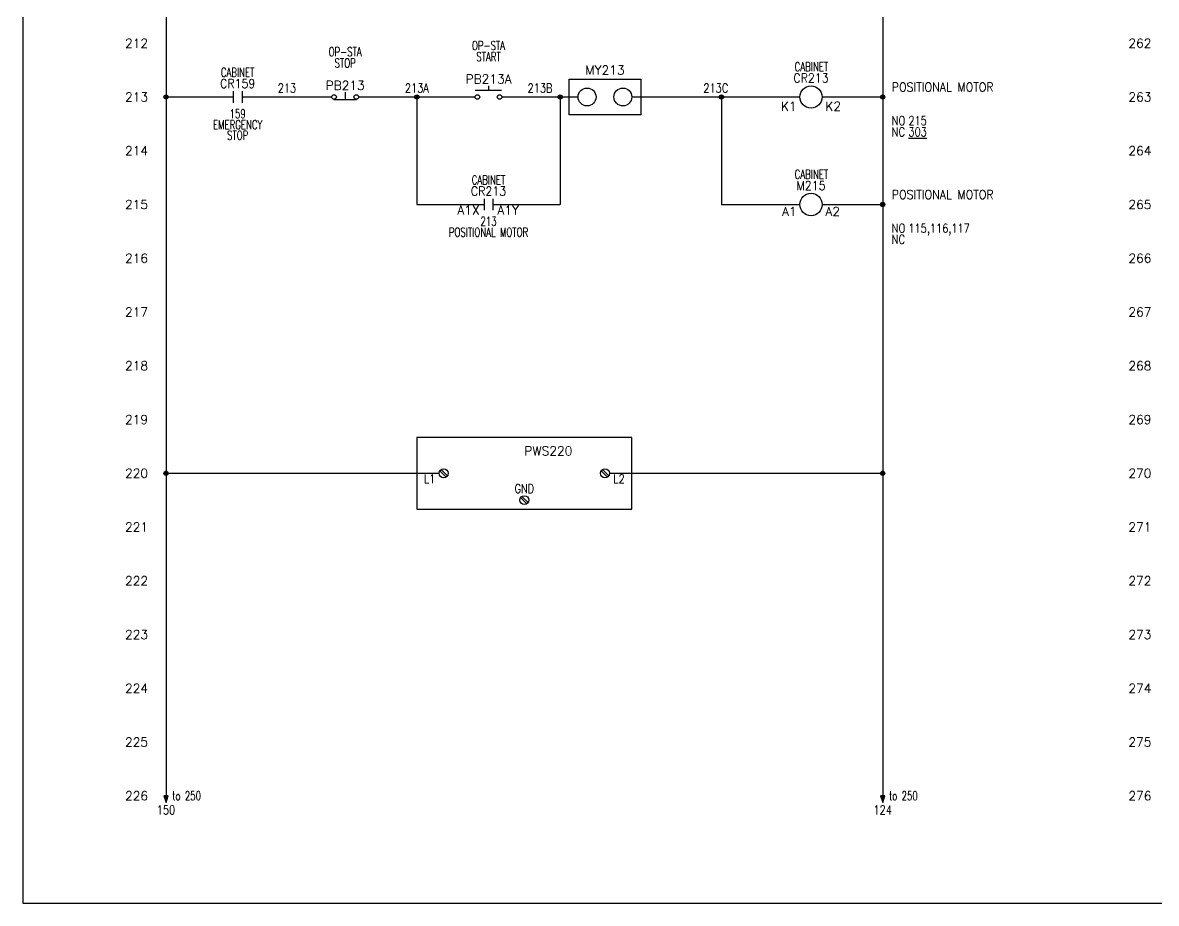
# Model space of a CAD drawing. Header units: inches. Extents: x 0 to 33.7, y 0 to 22.4.
# Drawn here: x 0 to 15.82, y 0 to 12.29 of the extents above; entities that cross this region are included whole.
import ezdxf
from ezdxf.enums import TextEntityAlignment as Align

# ---------------------------------------------------------------- set-up
doc = ezdxf.new("R2010")
doc.units = ezdxf.units.IN
doc.header["$MEASUREMENT"] = 0
for name, color, linetype in [('BLK_14AWG', 252, 'Continuous'), ('DESC', 1, 'Continuous'), ('DESCCHILD', 20, 'Continuous'), ('LOC', 8, 'Continuous'), ('MISC', 5, 'Continuous'), ('RED_18AWG', 1, 'Continuous'), ('SYMS', 7, 'Continuous'), ('TAGS', 5, 'Continuous'), ('TERMS', 6, 'Continuous'), ('TITLE', 7, 'Continuous'), ('WHT_16AWG', 7, 'Continuous'), ('WIRENO', 3, 'Continuous'), ('WIREREF', 52, 'Continuous'), ('WIRES', 7, 'Continuous'), ('XREF', 7, 'Continuous'), ('XREFCHILD', 134, 'Continuous')]:
    doc.layers.add(name, color=color, linetype=linetype)
doc.styles.add('ITALIC', font='ITALIC')
doc.styles.add('SIMPLEX', font='SIMPLEX')
doc.styles.add('WD', font='romans.shx')

# ---------------------------------------------------------------- blocks, each defined once
blk = doc.blocks.new('ACE Ascent D')
for p, q in [((0, 22.427), (0, 0)), ((0, 0), (33.469, 0))]:
    blk.add_line(p, q)
at = {"layer": 'TITLE', "style": 'SIMPLEX'}
blk.add_attdef('CAD#', (33.701, 1.677), '', height=0.0938, rotation=90, dxfattribs=at)
at = {"layer": 'TITLE', "style": 'ITALIC'}
for tag, height, p in [('TITLE#1', 0.125, (30.281, 1.755)), ('TITLE#2', 0.125, (30.281, 1.552)), ('TITLE#3', 0.125, (30.281, 1.35)), ('TITLE#4', 0.125, (30.281, 1.147)), ('DWG#', 0.2, (31.121, 0.66)), ('SH#', 0.2, (31.541, 0.187)), ('SHTS', 0.2, (32.92, 0.187))]:
    blk.add_attdef(tag, text='', height=height, dxfattribs=at).set_placement(p, align=Align.MIDDLE_CENTER)
at = {"layer": 'TITLE'}
for tag, p, style in [('ENGINEER', (24.406, 0.664), 'ITALIC'), ('CHKDBY', (26.023, 0.664), 'ITALIC'), ('JOB#', (24.632, 0.092), 'ITALIC'), ('DRAWNBY', (26.093, 0.092), 'ITALIC'), ('SCALE', (27.742, 0.139), 'SIMPLEX'), ('DATE', (29.152, 0.139), 'SIMPLEX')]:
    blk.add_attdef(tag, p, '', height=0.0975, dxfattribs=dict(at, style=style))
at = {"layer": 'TITLE', "flags": 9}
blk.add_attdef('WD_TB', (27.182, -0.207), '', height=0.125, dxfattribs=at)
blk = doc.blocks.new('WDDOT')
for radius in [0.03, 0.0187, 0.00929]:
    blk.add_circle((0, 0), radius)
blk = doc.blocks.new('HCR21')
at = {"linetype": 'Continuous'}
for p, q in [((-0.062, 0.08), (-0.062, -0.08)), ((0.062, 0.08), (0.062, -0.08))]:
    blk.add_line(p, q, dxfattribs=at)
at = {"style": 'WD'}
for tag, width, p in [('INST', 0.7, (0, 0.451)), ('LOC', 0.7, (0, 0.281)), ('TAG2', 0.9, (0, 0.125)), ('XREF', 0.7, (0, -0.297)), ('DESC1', 0.7, (0, -0.449)), ('DESC2', 0.7, (0, -0.597)), ('DESC3', 0.7, (0, -0.744))]:
    blk.add_attdef(tag, text='', height=0.125, dxfattribs=dict(at, width=width)).set_placement(p, align=Align.CENTER)
for tag, p, height, flags in [('X4TERM01', (-0.062, 0), 0.0125, 1), ('X1TERM02', (0.062, 0), 0.0125, 1), ('FAMILY', (0.097, 0.053), 0.01, 9), ('CONTACT', (0.097, 0.036), 0.01, 1)]:
    blk.add_attdef(tag, p, '', height=height, dxfattribs=dict(at, flags=flags))
for tag, p in [('X2LINK', (0, 0.125)), ('X8LINK', (0, -0.125))]:
    blk.add_attdef(tag, p, '', height=0.01, dxfattribs=at)
at = {"linetype": 'Continuous', "style": 'WD', "flags": 8}
blk.add_attdef('TERM01', text='', height=0.125, dxfattribs=at).set_placement((-0.125, -0.016), align=Align.TOP_RIGHT)
blk.add_attdef('TERM02', text='', height=0.125, dxfattribs=at).set_placement((0.125, -0.016), align=Align.TOP_LEFT)
blk = doc.blocks.new('HPB12')
for p, q in [((0, 0.065), (0, -0.033)), ((-0.156, -0.033), (0.156, -0.033))]:
    blk.add_line(p, q)
for centre in [(-0.155, 0), (0.155, 0)]:
    blk.add_circle(centre, 0.0322)
at = {"style": 'WD', "width": 0.7}
for tag, p in [('INST', (0, 0.738)), ('LOC', (0, 0.568)), ('DESC1', (0, 0.412)), ('DESC2', (0, 0.255)), ('XREF', (0, -0.232))]:
    blk.add_attdef(tag, text='', height=0.125, dxfattribs=at).set_placement(p, align=Align.CENTER)
at = {"style": 'WD'}
blk.add_attdef('TAG1', text='', height=0.125, dxfattribs=at).set_placement((0, 0.099), align=Align.CENTER)
for tag, p, height, flags in [('X4TERM01', (-0.188, 0), 0.0125, 1), ('FAMILY', (0.054, 0.058), 0.01, 9), ('CONTACT', (0.054, 0.042), 0.01, 9), ('X1TERM02', (0.188, 0), 0.0125, 1)]:
    blk.add_attdef(tag, p, '', height=height, dxfattribs=dict(at, flags=flags))
for tag, p in [('X2LINK', (0, 0.125)), ('X8LINK', (0, -0.094))]:
    blk.add_attdef(tag, p, '', height=0.01, dxfattribs=at)
at = {"linetype": 'Continuous', "style": 'WD', "flags": 9}
for tag, p in [('MFG', (0.076, -0.006)), ('CAT', (0.076, 0.017)), ('ASSYCODE', (0.076, -0.022))]:
    blk.add_attdef(tag, text='', height=0.01, dxfattribs=at).set_placement(p, align=Align.CENTER)
at = {"linetype": 'Continuous', "style": 'WD', "flags": 8}
blk.add_attdef('TERM01', text='', height=0.125, dxfattribs=at).set_placement((-0.25, -0.031), align=Align.TOP_RIGHT)
blk.add_attdef('TERM02', text='', height=0.125, dxfattribs=at).set_placement((0.25, -0.031), align=Align.TOP_LEFT)
blk = doc.blocks.new('HPB11')
for p, q in [((-0.185, 0.094), (0.18, 0.094)), ((0, 0.156), (0, 0.094))]:
    blk.add_line(p, q)
for centre in [(-0.155, 0), (0.155, 0)]:
    blk.add_circle(centre, 0.0322)
at = {"style": 'WD', "width": 0.7}
for tag, p in [('INST', (0, 0.826)), ('LOC', (0, 0.656)), ('DESC1', (0, 0.5)), ('DESC2', (0, 0.344)), ('XREF', (0, -0.219))]:
    blk.add_attdef(tag, text='', height=0.125, dxfattribs=at).set_placement(p, align=Align.CENTER)
at = {"style": 'WD'}
blk.add_attdef('TAG1', text='', height=0.125, dxfattribs=at).set_placement((0, 0.188), align=Align.CENTER)
for tag, p in [('X2LINK', (0, 0.219)), ('X8LINK', (0, 0))]:
    blk.add_attdef(tag, p, '', height=0.01, dxfattribs=at)
for tag, p, height, flags in [('FAMILY', (0.205, 0.152), 0.01, 9), ('X4TERM01', (-0.188, 0), 0.0125, 1), ('X1TERM02', (0.188, 0), 0.0125, 1), ('CONTACT', (0.205, 0.136), 0.01, 1)]:
    blk.add_attdef(tag, p, '', height=height, dxfattribs=dict(at, flags=flags))
at = {"linetype": 'Continuous', "style": 'WD', "flags": 9}
for tag, p in [('ASSYCODE', (0.23, 0.071)), ('MFG', (0.228, 0.089)), ('CAT', (0.23, 0.108))]:
    blk.add_attdef(tag, text='', height=0.01, dxfattribs=at).set_placement(p, align=Align.CENTER)
at = {"linetype": 'Continuous', "style": 'WD', "flags": 8}
blk.add_attdef('TERM01', text='', height=0.125, dxfattribs=at).set_placement((-0.25, -0.031), align=Align.TOP_RIGHT)
blk.add_attdef('TERM02', text='', height=0.125, dxfattribs=at).set_placement((0.25, -0.031), align=Align.TOP_LEFT)
blk = doc.blocks.new('HCR1')
blk.add_circle((0, 0), 0.156)
at = {"style": 'WD'}
for tag, width, p in [('INST', 0.7, (0.006, 0.528)), ('LOC', 0.7, (0.006, 0.359)), ('TAG1', 0.9, (0, 0.202))]:
    blk.add_attdef(tag, text='', height=0.125, dxfattribs=dict(at, width=width)).set_placement(p, align=Align.CENTER)
at = {"style": 'WD', "flags": 9}
blk.add_attdef('FAMILY', text='', height=0.01, dxfattribs=at).set_placement((-0.005, 0.17), align=Align.CENTER)
at = {"linetype": 'Continuous', "style": 'WD', "flags": 1}
for tag, p in [('CAT', (0, 0.159)), ('MFG', (0, 0.14))]:
    blk.add_attdef(tag, text='', height=0.01, dxfattribs=at).set_placement(p, align=Align.MIDDLE)
at = {"style": 'WD'}
for tag, p, width in [('DESC1', (1.126, 0.076), 0.9), ('DESC2', (1.126, -0.081), 0.9), ('DESC3', (1.126, -0.237), 0.9), ('XREFNO', (1.359, -0.393), 0.8), ('XREFNC', (1.359, -0.549), 0.8)]:
    blk.add_attdef(tag, p, '', height=0.125, dxfattribs=dict(at, width=width))
at = {"style": 'WD', "flags": 1}
for tag, p in [('X4TERM01', (-0.156, 0)), ('X1TERM02', (0.156, 0))]:
    blk.add_attdef(tag, p, '', height=0.0125, dxfattribs=at)
at = {"linetype": 'Continuous', "style": 'WD', "flags": 9}
blk.add_attdef('ASSYCODE', text='', height=0.01, dxfattribs=at).set_placement((0, 0.125), align=Align.CENTER)
at = {"linetype": 'Continuous', "style": 'WD'}
blk.add_attdef('TERM01', text='', height=0.125, dxfattribs=at).set_placement((-0.2, -0.066), align=Align.TOP_RIGHT)
blk.add_attdef('TERM02', text='', height=0.125, dxfattribs=at).set_placement((0.2, -0.066), align=Align.TOP_LEFT)
at = {"style": 'WD', "width": 0.8, "flags": 8}
for tag, p in [('NO', (1.126, -0.393)), ('NC', (1.126, -0.549))]:
    blk.add_attdef(tag, p, '', height=0.125, dxfattribs=at)
blk = doc.blocks.new('HA1S4')
for points in [[(0, 0), (-0.031, 0), (0, -0.094), (0.031, 0), (0, 0)], [(0.016, -0.011), (-0.016, -0.011), (0, -0.058), (0.016, -0.011)]]:
    blk.add_lwpolyline(points)
at = {"style": 'WD', "width": 0.7}
for tag, p in [('DESC1', (0.088, 0.113)), ('XREF', (0.088, -0.062))]:
    blk.add_attdef(tag, p, '', height=0.125, dxfattribs=at)
at = {"style": 'WD', "flags": 1}
for tag, p in [('X2TERM01', (0, 0)), ('SIGCODE', (0.035, -0.083))]:
    blk.add_attdef(tag, p, '', height=0.01, dxfattribs=at)
at = {"style": 'WD', "width": 0.8, "flags": 8}
blk.add_attdef('WIRENO', text='', height=0.125, dxfattribs=at).set_placement((0, -0.259), align=Align.CENTER)
blk = doc.blocks.new('WD_WNH')
at = {"linetype": 'Continuous', "style": 'WD', "width": 0.8}
blk.add_attdef('WIRENO', text='', height=0.125, dxfattribs=at).set_placement((0, 0.062), align=Align.CENTER)
at = {"style": 'WD', "flags": 1}
for tag, p in [('W01USER', (0, 0.078)), ('W02USER', (0, 0.07)), ('W03USER', (0, 0.062)), ('W04USER', (0, 0.055)), ('W05USER', (0, 0.047)), ('W06USER', (0, 0.039)), ('W07USER', (0, 0.031)), ('W08USER', (0, 0.023)), ('W09USER', (0, 0.016)), ('W10USER', (0, 0.008))]:
    blk.add_attdef(tag, text='', height=0.005, dxfattribs=at).set_placement(p, align=Align.CENTER)
blk = doc.blocks.new('HMS1')
blk.add_circle((0, 0), 0.156)
at = {"style": 'WD'}
for tag, width, p in [('INST', 0.7, (0.006, 0.528)), ('LOC', 0.7, (0.006, 0.359)), ('TAG1', 0.9, (0, 0.202))]:
    blk.add_attdef(tag, text='', height=0.125, dxfattribs=dict(at, width=width)).set_placement(p, align=Align.CENTER)
at = {"style": 'WD', "flags": 9}
blk.add_attdef('FAMILY', text='', height=0.01, dxfattribs=at).set_placement((-0.005, 0.17), align=Align.CENTER)
at = {"linetype": 'Continuous', "style": 'WD', "flags": 1}
for tag, p in [('CAT', (0, 0.159)), ('MFG', (0, 0.14))]:
    blk.add_attdef(tag, text='', height=0.01, dxfattribs=at).set_placement(p, align=Align.MIDDLE)
at = {"style": 'WD'}
for tag, p, width in [('DESC1', (1.126, 0.076), 0.9), ('DESC2', (1.126, -0.081), 0.9), ('DESC3', (1.126, -0.237), 0.9), ('XREFNO', (1.359, -0.393), 0.8), ('XREFNC', (1.359, -0.549), 0.8)]:
    blk.add_attdef(tag, p, '', height=0.125, dxfattribs=dict(at, width=width))
at = {"style": 'WD', "flags": 1}
for tag, p in [('X4TERM01', (-0.156, 0)), ('X1TERM02', (0.156, 0))]:
    blk.add_attdef(tag, p, '', height=0.0125, dxfattribs=at)
at = {"linetype": 'Continuous', "style": 'WD', "flags": 9}
blk.add_attdef('ASSYCODE', text='', height=0.01, dxfattribs=at).set_placement((0, 0.113), align=Align.CENTER)
at = {"linetype": 'Continuous', "style": 'WD'}
blk.add_attdef('TERM01', text='', height=0.125, dxfattribs=at).set_placement((-0.2, -0.035), align=Align.TOP_RIGHT)
blk.add_attdef('TERM02', text='', height=0.125, dxfattribs=at).set_placement((0.2, -0.035), align=Align.TOP_LEFT)
at = {"style": 'WD', "width": 0.8, "flags": 8}
for tag, p in [('NO', (1.126, -0.393)), ('NC', (1.126, -0.549))]:
    blk.add_attdef(tag, p, '', height=0.125, dxfattribs=at)
blk = doc.blocks.new('HPW1_POWERSUPPLY')
for p, q in [((1.5, 0.5), (-1.5, 0.5)), ((-1.5, 0.5), (-1.5, -0.5)), ((1.5, -0.5), (1.5, 0.5)), ((-1.177, 0.035), (-1.09, -0.052)), ((-1.16, 0.052), (-1.073, -0.035)), ((1.073, 0.035), (1.16, -0.052)), ((1.09, 0.052), (1.177, -0.035)), ((-0.052, -0.34), (0.035, -0.427)), ((-0.035, -0.323), (0.052, -0.41)), ((-1.5, -0.5), (1.5, -0.5))]:
    blk.add_line(p, q)
for centre in [(-1.125, 0), (1.125, 0), (0, -0.375)]:
    blk.add_circle(centre, 0.0625)
at = {"style": 'WD', "width": 0.7}
blk.add_attdef('LOC', text='', height=0.125, dxfattribs=at).set_placement((0, 0.625), align=Align.CENTER)
for tag, p in [('DESC1', (1.674, 0.381)), ('DESC2', (1.674, 0.191)), ('DESC3', (1.679, 0.007))]:
    blk.add_attdef(tag, p, '', height=0.125, dxfattribs=at)
at = {"style": 'WD'}
blk.add_attdef('TAG1', (0, 0.25), '', height=0.125, dxfattribs=at)
for tag, p, height, flags in [('X4TERM01', (-1.188, 0), 0.005, 1), ('FAMILY', (0.33, 0.027), 0.01, 9), ('X1TERM02', (1.187, 0), 0.005, 1), ('MFG', (0.353, -0.036), 0.01, 9), ('ASSYCODE', (0.355, -0.054), 0.01, 9), ('CAT', (0.355, -0.017), 0.01, 9), ('X8TERM03', (0, -0.438), 0.005, 1)]:
    blk.add_attdef(tag, p, '', height=height, dxfattribs=dict(at, flags=flags))
at = {"style": 'WD', "width": 0.8}
blk.add_attdef('TERM01', text='', height=0.125, dxfattribs=at).set_placement((-1.242, -0.015), align=Align.TOP_RIGHT)
blk.add_attdef('TERM03', text='', height=0.125, dxfattribs=at).set_placement((0, -0.313), align=Align.BOTTOM_CENTER)
blk.add_attdef('TERM02', text='', height=0.125, dxfattribs=at).set_placement((1.242, -0.015), align=Align.TOP_LEFT)
blk = doc.blocks.new('HMY1_DONE')
blk.add_lwpolyline([(-0.5, 0.25), (0.5, 0.25), (0.5, -0.25), (-0.5, -0.25)], close=True)
for centre in [(-0.25, 0), (0.25, 0)]:
    blk.add_circle(centre, 0.125)
at = {"style": 'WD', "width": 0.7}
for tag, p in [('INST', (0, 0.67)), ('DESC1', (0.75, 0.594)), ('LOC', (0, 0.5)), ('DESC2', (0.75, 0.438)), ('DESC3', (0.75, 0.29))]:
    blk.add_attdef(tag, text='', height=0.125, dxfattribs=at).set_placement(p, align=Align.CENTER)
at = {"style": 'WD'}
blk.add_attdef('TAG1', text='', height=0.125, dxfattribs=at).set_placement((0, 0.312), align=Align.CENTER)
for tag, p, height, flags in [('FAMILY', (0.017, 0.215), 0.01, 9), ('X4TERM01', (-0.375, 0), 0.005, 1), ('X1TERM02', (0.375, 0), 0.005, 1)]:
    blk.add_attdef(tag, p, '', height=height, dxfattribs=dict(at, flags=flags))
at = {"style": 'WD', "flags": 9}
for tag, p in [('MFG', (0.04, 0.151)), ('CAT', (0.042, 0.171)), ('ASSYCODE', (0.042, 0.134))]:
    blk.add_attdef(tag, text='', height=0.01, dxfattribs=at).set_placement(p, align=Align.CENTER)
at = {"style": 'WD', "width": 0.8}
blk.add_attdef('TERM01', text='', height=0.125, dxfattribs=at).set_placement((-0.117, -0.265), align=Align.TOP_RIGHT)
blk.add_attdef('TERM02', text='', height=0.125, dxfattribs=at).set_placement((0.18, -0.265), align=Align.TOP_LEFT)

msp = doc.modelspace()

# ---------------------------------------------------------------- linework, layer by layer
at = {"layer": 'BLK_14AWG'}
for p, q in [((2, 21.375), (2, 1.5)), ((2, 11.25), (2.938, 11.25))]:
    msp.add_line(p, q, dxfattribs=at)
at = {"layer": 'RED_18AWG'}
for p, q in [((3.062, 11.25), (4.312, 11.25)), ((4.688, 11.25), (6.312, 11.25)), ((5.5, 11.25), (5.5, 9.75)), ((6.688, 11.25), (7.75, 11.25)), ((7.5, 11.25), (7.5, 9.75)), ((8.5, 11.25), (10.844, 11.25)), ((9.75, 11.25), (9.75, 9.75)), ((5.5, 9.75), (6.438, 9.75)), ((6.562, 9.75), (7.5, 9.75)), ((9.75, 9.75), (10.844, 9.75))]:
    msp.add_line(p, q, dxfattribs=at)
at = {"layer": 'WHT_16AWG'}
for p, q in [((12, 21.375), (12, 1.5)), ((11.156, 11.25), (12, 11.25)), ((11.156, 9.75), (12, 9.75))]:
    msp.add_line(p, q, dxfattribs=at)
at = {"layer": 'WIRES'}
for p, q in [((2, 6), (5.812, 6)), ((8.187, 6), (12, 6))]:
    msp.add_line(p, q, dxfattribs=at)

# ---------------------------------------------------------------- block references
msp.add_blockref('ACE Ascent D', (0, 0))
at = {"layer": 'SYMS'}
ref = msp.add_blockref('HPB11', (6.5, 11.25), dxfattribs=at)
ref.add_attrib('LOC', 'OP-STA', dxfattribs={"layer": 'LOC', "height": 0.125, "style": 'WD', "width": 0.7}).set_placement((6.5, 11.906), align=Align.CENTER)
ref.add_attrib('DESC1', 'START', dxfattribs={"layer": 'DESC', "height": 0.125, "style": 'WD', "width": 0.7}).set_placement((6.5, 11.75), align=Align.CENTER)
ref.add_attrib('TAG1', 'PB213A', dxfattribs={"layer": 'TAGS', "height": 0.125, "style": 'WD'}).set_placement((6.5, 11.438), align=Align.CENTER)
ref = msp.add_blockref('HPB12', (4.5, 11.25), dxfattribs=at)
ref.add_attrib('LOC', 'OP-STA', dxfattribs={"layer": 'LOC', "height": 0.125, "style": 'WD', "width": 0.7}).set_placement((4.5, 11.818), align=Align.CENTER)
ref.add_attrib('DESC1', 'STOP', dxfattribs={"layer": 'DESC', "height": 0.125, "style": 'WD', "width": 0.7}).set_placement((4.5, 11.662), align=Align.CENTER)
ref.add_attrib('TAG1', 'PB213', dxfattribs={"layer": 'TAGS', "height": 0.125, "style": 'WD'}).set_placement((4.5, 11.349), align=Align.CENTER)
ref = msp.add_blockref('HCR1', (11, 11.25), dxfattribs=at)
ref.add_attrib('LOC', 'CABINET', dxfattribs={"layer": 'LOC', "height": 0.125, "style": 'WD', "width": 0.7}).set_placement((11.006, 11.609), align=Align.CENTER)
ref.add_attrib('NC', 'NC', (12.126, 10.701), dxfattribs={"layer": 'MISC', "height": 0.125, "style": 'WD', "width": 0.8, "flags": 8})
ref.add_attrib('NO', 'NO', (12.126, 10.857), dxfattribs={"layer": 'MISC', "height": 0.125, "style": 'WD', "width": 0.8, "flags": 8})
ref.add_attrib('TERM02', 'K2', dxfattribs={"layer": 'TERMS', "linetype": 'Continuous', "height": 0.125, "style": 'WD'}).set_placement((11.2, 11.184), align=Align.TOP_LEFT)
ref.add_attrib('TERM01', 'K1', dxfattribs={"layer": 'TERMS', "linetype": 'Continuous', "height": 0.125, "style": 'WD'}).set_placement((10.8, 11.184), align=Align.TOP_RIGHT)
ref.add_attrib('XREFNC', '%%u303%%u', (12.359, 10.701), dxfattribs={"layer": 'XREF', "height": 0.125, "style": 'WD', "width": 0.8})
ref.add_attrib('XREFNO', '215', (12.359, 10.857), dxfattribs={"layer": 'XREF', "height": 0.125, "style": 'WD', "width": 0.8})
ref.add_attrib('DESC1', 'POSITIONAL MOTOR', (12.126, 11.326), dxfattribs={"layer": 'DESC', "height": 0.125, "style": 'WD', "width": 0.9})
ref.add_attrib('TAG1', 'CR213', dxfattribs={"layer": 'TAGS', "height": 0.125, "style": 'WD', "width": 0.9}).set_placement((11, 11.452), align=Align.CENTER)
ref = msp.add_blockref('HCR21', (3, 11.25), dxfattribs=at)
ref.add_attrib('LOC', 'CABINET', dxfattribs={"layer": 'LOC', "height": 0.125, "style": 'WD', "width": 0.7}).set_placement((3, 11.531), align=Align.CENTER)
ref.add_attrib('XREF', '159', dxfattribs={"layer": 'XREFCHILD', "height": 0.125, "style": 'WD', "width": 0.7}).set_placement((3, 10.953), align=Align.CENTER)
ref.add_attrib('DESC2', 'STOP', dxfattribs={"layer": 'DESCCHILD', "height": 0.125, "style": 'WD', "width": 0.7}).set_placement((3, 10.653), align=Align.CENTER)
ref.add_attrib('DESC1', 'EMERGENCY', dxfattribs={"layer": 'DESCCHILD', "height": 0.125, "style": 'WD', "width": 0.7}).set_placement((3, 10.801), align=Align.CENTER)
ref.add_attrib('TAG2', 'CR159', dxfattribs={"layer": 'TAGS', "height": 0.125, "style": 'WD', "width": 0.9}).set_placement((3, 11.375), align=Align.CENTER)
ref = msp.add_blockref('HMY1_DONE', (8.125, 11.25), dxfattribs=at)
ref.add_attrib('TAG1', 'MY213', dxfattribs={"layer": 'TAGS', "height": 0.125, "style": 'WD'}).set_placement((8.125, 11.562), align=Align.CENTER)
for p in [(2, 11.25), (5.5, 11.25), (7.5, 11.25), (9.75, 11.25), (12, 11.25), (12, 9.75), (2, 6), (12, 6)]:
    msp.add_blockref('WDDOT', p, dxfattribs=at)
ref = msp.add_blockref('HCR21', (6.5, 9.75), dxfattribs=at)
ref.add_attrib('LOC', 'CABINET', dxfattribs={"layer": 'LOC', "height": 0.125, "style": 'WD', "width": 0.7}).set_placement((6.5, 10.031), align=Align.CENTER)
ref.add_attrib('TERM02', 'A1Y', dxfattribs={"layer": 'TERMS', "linetype": 'Continuous', "height": 0.125, "style": 'WD', "flags": 8}).set_placement((6.625, 9.734), align=Align.TOP_LEFT)
ref.add_attrib('TERM01', 'A1X', dxfattribs={"layer": 'TERMS', "linetype": 'Continuous', "height": 0.125, "style": 'WD', "flags": 8}).set_placement((6.375, 9.734), align=Align.TOP_RIGHT)
ref.add_attrib('XREF', '213', dxfattribs={"layer": 'XREFCHILD', "height": 0.125, "style": 'WD', "width": 0.7}).set_placement((6.5, 9.453), align=Align.CENTER)
ref.add_attrib('DESC1', 'POSITIONAL MOTOR', dxfattribs={"layer": 'DESCCHILD', "height": 0.125, "style": 'WD', "width": 0.7}).set_placement((6.5, 9.301), align=Align.CENTER)
ref.add_attrib('TAG2', 'CR213', dxfattribs={"layer": 'TAGS', "height": 0.125, "style": 'WD', "width": 0.9}).set_placement((6.5, 9.875), align=Align.CENTER)
ref = msp.add_blockref('HMS1', (11, 9.75), dxfattribs=at)
ref.add_attrib('LOC', 'CABINET', dxfattribs={"layer": 'LOC', "height": 0.125, "style": 'WD', "width": 0.7}).set_placement((11.006, 10.109), align=Align.CENTER)
ref.add_attrib('NC', 'NC', (12.126, 9.201), dxfattribs={"layer": 'MISC', "height": 0.125, "style": 'WD', "width": 0.8, "flags": 8})
ref.add_attrib('NO', 'NO', (12.126, 9.357), dxfattribs={"layer": 'MISC', "height": 0.125, "style": 'WD', "width": 0.8, "flags": 8})
ref.add_attrib('TERM02', 'A2', dxfattribs={"layer": 'TERMS', "linetype": 'Continuous', "height": 0.125, "style": 'WD'}).set_placement((11.2, 9.715), align=Align.TOP_LEFT)
ref.add_attrib('TERM01', 'A1', dxfattribs={"layer": 'TERMS', "linetype": 'Continuous', "height": 0.125, "style": 'WD'}).set_placement((10.8, 9.715), align=Align.TOP_RIGHT)
ref.add_attrib('XREFNO', '115,116,117', (12.359, 9.357), dxfattribs={"layer": 'XREF', "height": 0.125, "style": 'WD', "width": 0.8})
ref.add_attrib('DESC1', 'POSITIONAL MOTOR', (12.126, 9.826), dxfattribs={"layer": 'DESC', "height": 0.125, "style": 'WD', "width": 0.9})
ref.add_attrib('TAG1', 'M215', dxfattribs={"layer": 'TAGS', "height": 0.125, "style": 'WD', "width": 0.9}).set_placement((11, 9.952), align=Align.CENTER)
ref = msp.add_blockref('HPW1_POWERSUPPLY', (7, 6), dxfattribs=at)
ref.add_attrib('TAG1', 'PWS220', (7, 6.25), dxfattribs={"layer": 'TAGS', "height": 0.125, "style": 'WD'})
ref.add_attrib('TERM01', 'L1', dxfattribs={"layer": 'TERMS', "height": 0.125, "style": 'WD', "width": 0.8}).set_placement((5.758, 5.985), align=Align.TOP_RIGHT)
ref.add_attrib('TERM02', 'L2', dxfattribs={"layer": 'TERMS', "height": 0.125, "style": 'WD', "width": 0.8}).set_placement((8.242, 5.985), align=Align.TOP_LEFT)
ref.add_attrib('TERM03', 'GND', dxfattribs={"layer": 'TERMS', "height": 0.125, "style": 'WD', "width": 0.8}).set_placement((7, 5.687), align=Align.BOTTOM_CENTER)
ref = msp.add_blockref('HA1S4', (2, 1.5), dxfattribs=at)
ref.add_attrib('WIRENO', '150', dxfattribs={"layer": 'WIREREF', "height": 0.125, "style": 'WD', "width": 0.8, "flags": 8}).set_placement((2, 1.241), align=Align.CENTER)
ref.add_attrib('XREF', 'to 250', (2.087, 1.438), dxfattribs={"layer": 'XREF', "height": 0.125, "style": 'WD', "width": 0.7})
ref = msp.add_blockref('HA1S4', (12, 1.5), dxfattribs=at)
ref.add_attrib('WIRENO', '124', dxfattribs={"layer": 'WIREREF', "height": 0.125, "style": 'WD', "width": 0.8, "flags": 8}).set_placement((12, 1.241), align=Align.CENTER)
ref.add_attrib('XREF', 'to 250', (12.088, 1.438), dxfattribs={"layer": 'XREF', "height": 0.125, "style": 'WD', "width": 0.7})
at = {"layer": 'WIRENO'}
ref = msp.add_blockref('WD_WNH', (3.688, 11.25), dxfattribs=at)
ref.add_attrib('WIRENO', '213', dxfattribs={"linetype": 'Continuous', "height": 0.125, "style": 'WD', "width": 0.8}).set_placement((3.688, 11.312), align=Align.CENTER)
ref = msp.add_blockref('WD_WNH', (5.5, 11.25), dxfattribs=at)
ref.add_attrib('WIRENO', '213A', dxfattribs={"linetype": 'Continuous', "height": 0.125, "style": 'WD', "width": 0.8}).set_placement((5.5, 11.312), align=Align.CENTER)
ref = msp.add_blockref('WD_WNH', (7.219, 11.25), dxfattribs=at)
ref.add_attrib('WIRENO', '213B', dxfattribs={"linetype": 'Continuous', "height": 0.125, "style": 'WD', "width": 0.8}).set_placement((7.219, 11.312), align=Align.CENTER)
ref = msp.add_blockref('WD_WNH', (9.672, 11.25), dxfattribs=at)
ref.add_attrib('WIRENO', '213C', dxfattribs={"linetype": 'Continuous', "height": 0.125, "style": 'WD', "width": 0.8}).set_placement((9.672, 11.312), align=Align.CENTER)

# ---------------------------------------------------------------- texts
at = {"style": 'WD'}
for s, p in [('212', (1.75, 12)), ('262', (15.75, 12)), ('213', (1.75, 11.25)), ('263', (15.75, 11.25)), ('214', (1.75, 10.5)), ('264', (15.75, 10.5)), ('215', (1.75, 9.75)), ('265', (15.75, 9.75)), ('216', (1.75, 9)), ('266', (15.75, 9)), ('217', (1.75, 8.25)), ('267', (15.75, 8.25)), ('218', (1.75, 7.5)), ('268', (15.75, 7.5)), ('219', (1.75, 6.75)), ('269', (15.75, 6.75)), ('220', (1.75, 6)), ('270', (15.75, 6)), ('221', (1.75, 5.25)), ('271', (15.75, 5.25)), ('222', (1.75, 4.5)), ('272', (15.75, 4.5)), ('223', (1.75, 3.75)), ('273', (15.75, 3.75)), ('224', (1.75, 3)), ('274', (15.75, 3)), ('225', (1.75, 2.25)), ('275', (15.75, 2.25)), ('226', (1.75, 1.5)), ('276', (15.75, 1.5))]:
    msp.add_text(s, height=0.125, dxfattribs=at).set_placement(p, align=Align.MIDDLE_RIGHT)

doc.saveas('drawing.dxf')
